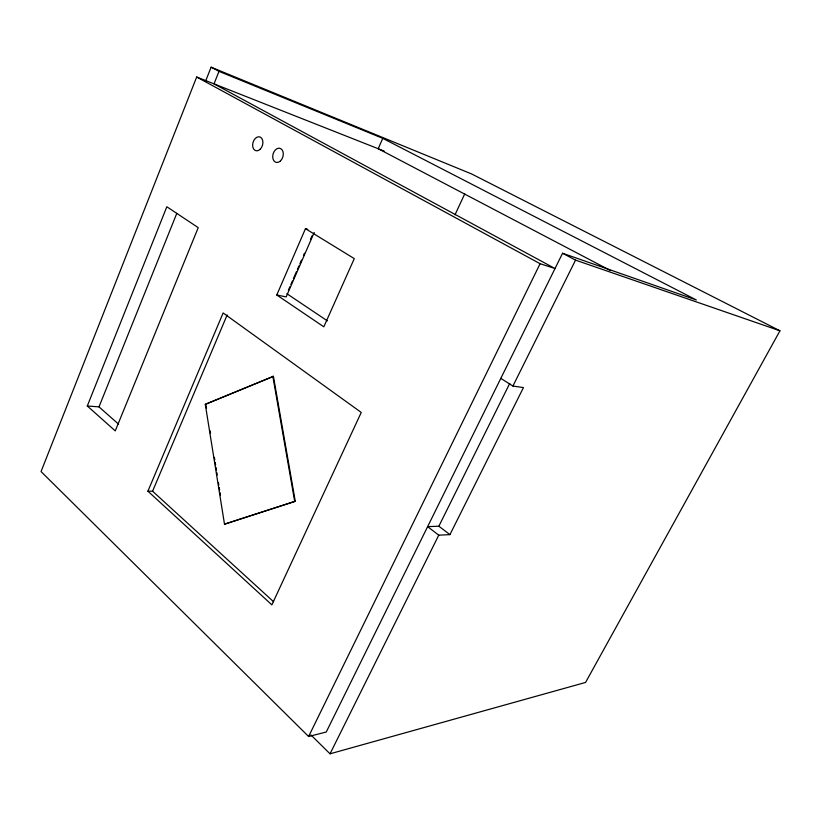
<?xml version="1.0" encoding="UTF-8"?>
<svg xmlns="http://www.w3.org/2000/svg" width="821" height="821" viewBox="0 0 821 821"><rect width="100%" height="100%" fill="white"/><g stroke="black" fill="none" stroke-linecap="round" stroke-linejoin="round"><path stroke-width="1.23" d="M384.095 151.054L196.681 77.02L41.05 471.572L308.614 736.509L326.265 732.014L562.559 253.248L696.321 299.963L382.771 138.339L219.002 71.355L211.12 67.189L205.466 81.453M219.002 71.355L214.014 83.865L555.006 268.539L540.095 263.715L196.681 77.02M87.293 405.985L166.837 206.759L198.23 227.653L115.258 430.892L87.293 405.985L98.992 406.877L118.573 424.149M98.992 406.877L176.813 213.347M147.913 491.184L223.127 312.965L361.25 412.44L271.864 604.861L147.913 491.184L152.583 491.204L273.598 601.752M152.583 491.204L227.16 314.946M305.463 228.679L354.282 258.605L323.813 326.82L276.78 294.985L305.463 228.679L307.772 229.336M288.376 290.224L289.885 286.755M290.891 284.446L292.399 280.977M293.405 278.658L296.422 271.72M297.428 269.411L298.936 265.932M299.942 263.623L301.451 260.154M303.462 255.526L304.468 253.217M310.502 239.332L312.011 235.863M314.207 232.456L286.17 296.904L276.78 294.985M382.771 138.339L378.194 148.724L610.516 270.571M455.008 214.804L464.727 193.9M308.614 736.509L540.095 263.715M500.8 378.378L512.92 386.044L523.449 387.594L449.939 534.625L438.763 535.169L427.628 526.641L438.866 526.21L509.718 383.448M310.923 734.939L330.032 753.811L438.763 535.169M512.92 386.044L575.542 260.124L779.95 330.801L585.568 682.436L330.032 753.811M205.291 404.353L273.424 376.346L295.273 501.282L224.502 524.178L205.291 404.353L273.424 376.346M224.502 524.178L295.273 501.282M211.12 67.189L471.644 173.97L779.95 330.801M562.559 253.248L575.542 260.124M286.868 293.692L327.333 320.837M438.866 526.21L449.939 534.625M272.829 376.275L294.688 501.282M206.092 405.666L206.502 408.181M210.135 430.871L210.545 433.396M214.384 457.348L214.794 459.873M215.194 462.397L215.595 464.912M216.005 467.436L216.405 469.961M216.816 472.475L217.216 475M218.427 482.563L218.838 485.088M219.238 487.602L219.648 490.127M220.049 492.651L220.449 495.166M260.195 149.237A7.184 4.947 -74.2 0 0 260.483 137.21A7.184 4.947 -74.2 0 0 252.632 144.968A7.184 4.947 -74.2 0 0 260.195 149.237M280.515 160.875A7.286 5.1 -74.1 0 0 280.792 148.652A7.286 5.1 -74.1 0 0 272.705 156.472A7.286 5.1 -74.1 0 0 280.515 160.875"/></g></svg>
